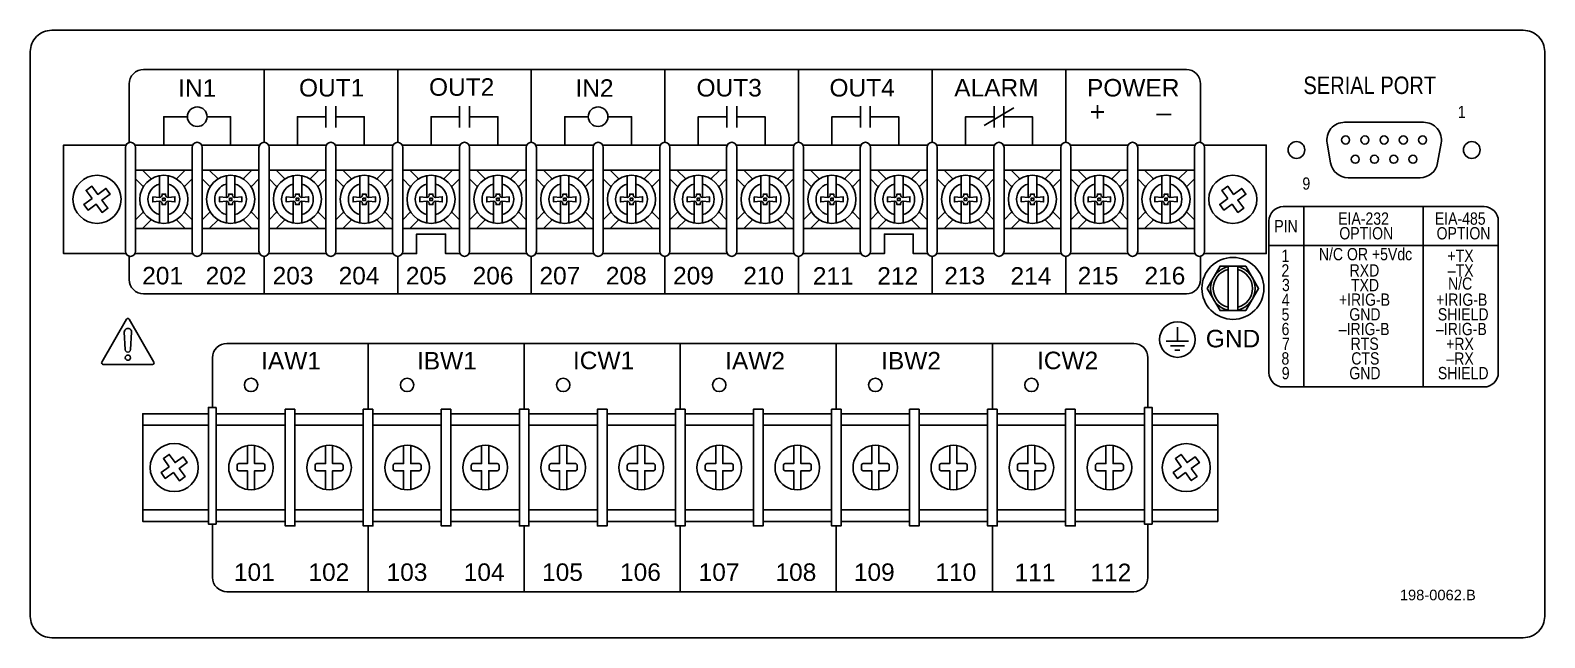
# Model space of a CAD drawing. Extents: x 1 to 47, y 1 to 35.
# Drawn here: x 35.12 to 43.62, y 11.29 to 14.71 of the extents above; entities that cross this region are included whole.
import ezdxf

# ---------------------------------------------------------------- set-up
doc = ezdxf.new("R2010")
doc.units = 0
doc.header["$MEASUREMENT"] = 0
doc.layers.add('2_0______DWG_', color=7, linetype='CONTINUOUS')
doc.styles.add('ARIAL', font='arial.ttf')
doc.styles.add('ARIAL_NARROW', font='ARIALN.TTF')

msp = doc.modelspace()

# ---------------------------------------------------------------- linework, layer by layer
at = {"layer": '2_0______DWG_'}
for points in [[(35.245, 14.705), (43.505, 14.705, -0.414214), (43.625, 14.585), (43.625, 11.415, -0.414214), (43.505, 11.295), (35.245, 11.295, -0.414214), (35.125, 11.415), (35.125, 14.585, -0.414214)], [(42.502, 14.1886), (42.502, 14.1886, 0.466307), (42.4035, 14.0712), (42.4231, 13.9602, 0.36397), (42.5216, 13.8776), (42.9254, 13.8776), (42.9254, 13.8776, 0.36397), (43.0239, 13.9602), (43.0435, 14.0712, 0.466307), (42.945, 14.1886)], [(35.7155, 14.0475), (35.7155, 13.4645, -1), (35.6585, 13.4645), (35.6585, 14.0475, -1)], [(36.0905, 14.0475), (36.0905, 13.4645, -1), (36.0335, 13.4645), (36.0335, 14.0475, -1)], [(36.4655, 14.0475), (36.4655, 13.4645, -1), (36.4085, 13.4645), (36.4085, 14.0475, -1)], [(36.8405, 14.0475), (36.8405, 13.4645, -1), (36.7835, 13.4645), (36.7835, 14.0475, -1)], [(37.2155, 14.0475), (37.2155, 13.4645, -1), (37.1585, 13.4645), (37.1585, 14.0475, -1)], [(37.5905, 14.0475), (37.5905, 13.4645, -1), (37.5335, 13.4645), (37.5335, 14.0475, -1)], [(37.9655, 14.0475), (37.9655, 13.4645, -1), (37.9085, 13.4645), (37.9085, 14.0475, -1)], [(38.3405, 14.0475), (38.3405, 13.4645, -1), (38.2835, 13.4645), (38.2835, 14.0475, -1)], [(38.7155, 14.0475), (38.7155, 13.4645, -1), (38.6585, 13.4645), (38.6585, 14.0475, -1)], [(39.0905, 14.0475), (39.0905, 13.4645, -1), (39.0335, 13.4645), (39.0335, 14.0475, -1)], [(39.4655, 14.0475), (39.4655, 13.4645, -1), (39.4085, 13.4645), (39.4085, 14.0475, -1)], [(39.8405, 14.0475), (39.8405, 13.4645, -1), (39.7835, 13.4645), (39.7835, 14.0475, -1)], [(40.2155, 14.0475), (40.2155, 13.4645, -1), (40.1585, 13.4645), (40.1585, 14.0475, -1)], [(40.5905, 14.0475), (40.5905, 13.4645, -1), (40.5335, 13.4645), (40.5335, 14.0475, -1)], [(40.9655, 14.0475), (40.9655, 13.4645, -1), (40.9085, 13.4645), (40.9085, 14.0475, -1)], [(41.3405, 14.0475), (41.3405, 13.4645, -1), (41.2835, 13.4645), (41.2835, 14.0475, -1)], [(41.7155, 14.0475), (41.7155, 13.4645, -1), (41.6585, 13.4645), (41.6585, 14.0475, -1)], [(35.812, 13.7705), (35.812, 13.7415), (35.8505, 13.7458, -0.454024), (35.8643, 13.7264), (35.8847, 13.7264, -0.443714), (35.8985, 13.7458), (35.937, 13.7415), (35.937, 13.7705), (35.8985, 13.7662, -0.454024), (35.8847, 13.7856), (35.8643, 13.7856, -0.452349), (35.8505, 13.7662)], [(36.187, 13.7705), (36.187, 13.7415), (36.2255, 13.7458, -0.454024), (36.2393, 13.7264), (36.2597, 13.7264, -0.443714), (36.2735, 13.7458), (36.312, 13.7415), (36.312, 13.7705), (36.2735, 13.7662, -0.454024), (36.2597, 13.7856), (36.2393, 13.7856, -0.452349), (36.2255, 13.7662)], [(36.562, 13.7705), (36.562, 13.7415), (36.6005, 13.7458, -0.454024), (36.6143, 13.7264), (36.6347, 13.7264, -0.443714), (36.6485, 13.7458), (36.687, 13.7415), (36.687, 13.7705), (36.6485, 13.7662, -0.454024), (36.6347, 13.7856), (36.6143, 13.7856, -0.452349), (36.6005, 13.7662)], [(36.937, 13.7705), (36.937, 13.7415), (36.9755, 13.7458, -0.454024), (36.9893, 13.7264), (37.0097, 13.7264, -0.443714), (37.0235, 13.7458), (37.062, 13.7415), (37.062, 13.7705), (37.0235, 13.7662, -0.454024), (37.0097, 13.7856), (36.9893, 13.7856, -0.452349), (36.9755, 13.7662)], [(37.312, 13.7705), (37.312, 13.7415), (37.3505, 13.7458, -0.454024), (37.3643, 13.7264), (37.3847, 13.7264, -0.443714), (37.3985, 13.7458), (37.437, 13.7415), (37.437, 13.7705), (37.3985, 13.7662, -0.454024), (37.3847, 13.7856), (37.3643, 13.7856, -0.452349), (37.3505, 13.7662)], [(37.687, 13.7705), (37.687, 13.7415), (37.7255, 13.7458, -0.454024), (37.7393, 13.7264), (37.7597, 13.7264, -0.443714), (37.7735, 13.7458), (37.812, 13.7415), (37.812, 13.7705), (37.7735, 13.7662, -0.454024), (37.7597, 13.7856), (37.7393, 13.7856, -0.452349), (37.7255, 13.7662)], [(38.062, 13.7705), (38.062, 13.7415), (38.1005, 13.7458, -0.454024), (38.1143, 13.7264), (38.1347, 13.7264, -0.443714), (38.1485, 13.7458), (38.187, 13.7415), (38.187, 13.7705), (38.1485, 13.7662, -0.454024), (38.1347, 13.7856), (38.1143, 13.7856, -0.452349), (38.1005, 13.7662)], [(38.437, 13.7705), (38.437, 13.7415), (38.4755, 13.7458, -0.454024), (38.4893, 13.7264), (38.5097, 13.7264, -0.443714), (38.5235, 13.7458), (38.562, 13.7415), (38.562, 13.7705), (38.5235, 13.7662, -0.454024), (38.5097, 13.7856), (38.4893, 13.7856, -0.452349), (38.4755, 13.7662)], [(38.812, 13.7705), (38.812, 13.7415), (38.8505, 13.7458, -0.454024), (38.8643, 13.7264), (38.8847, 13.7264, -0.443714), (38.8985, 13.7458), (38.937, 13.7415), (38.937, 13.7705), (38.8985, 13.7662, -0.454024), (38.8847, 13.7856), (38.8643, 13.7856, -0.452349), (38.8505, 13.7662)], [(39.187, 13.7705), (39.187, 13.7415), (39.2255, 13.7458, -0.454024), (39.2393, 13.7264), (39.2597, 13.7264, -0.443714), (39.2735, 13.7458), (39.312, 13.7415), (39.312, 13.7705), (39.2735, 13.7662, -0.454024), (39.2597, 13.7856), (39.2393, 13.7856, -0.452349), (39.2255, 13.7662)], [(39.562, 13.7705), (39.562, 13.7415), (39.6005, 13.7458, -0.454024), (39.6143, 13.7264), (39.6347, 13.7264, -0.443714), (39.6485, 13.7458), (39.687, 13.7415), (39.687, 13.7705), (39.6485, 13.7662, -0.454024), (39.6347, 13.7856), (39.6143, 13.7856, -0.452349), (39.6005, 13.7662)], [(39.937, 13.7705), (39.937, 13.7415), (39.9755, 13.7458, -0.454024), (39.9893, 13.7264), (40.0097, 13.7264, -0.443714), (40.0235, 13.7458), (40.062, 13.7415), (40.062, 13.7705), (40.0235, 13.7662, -0.454024), (40.0097, 13.7856), (39.9893, 13.7856, -0.452349), (39.9755, 13.7662)], [(40.312, 13.7705), (40.312, 13.7415), (40.3505, 13.7458, -0.454024), (40.3643, 13.7264), (40.3847, 13.7264, -0.443714), (40.3985, 13.7458), (40.437, 13.7415), (40.437, 13.7705), (40.3985, 13.7662, -0.454024), (40.3847, 13.7856), (40.3643, 13.7856, -0.452349), (40.3505, 13.7662)], [(40.687, 13.7705), (40.687, 13.7415), (40.7255, 13.7458, -0.454024), (40.7393, 13.7264), (40.7597, 13.7264, -0.443714), (40.7735, 13.7458), (40.812, 13.7415), (40.812, 13.7705), (40.7735, 13.7662, -0.454024), (40.7597, 13.7856), (40.7393, 13.7856, -0.452349), (40.7255, 13.7662)], [(41.062, 13.7705), (41.062, 13.7415), (41.1005, 13.7458, -0.454024), (41.1143, 13.7264), (41.1347, 13.7264, -0.443714), (41.1485, 13.7458), (41.187, 13.7415), (41.187, 13.7705), (41.1485, 13.7662, -0.454024), (41.1347, 13.7856), (41.1143, 13.7856, -0.452349), (41.1005, 13.7662)], [(41.437, 13.7705), (41.437, 13.7415), (41.4755, 13.7458, -0.454024), (41.4893, 13.7264), (41.5097, 13.7264, -0.443714), (41.5235, 13.7458), (41.562, 13.7415), (41.562, 13.7705), (41.5235, 13.7662, -0.454024), (41.5097, 13.7856), (41.4893, 13.7856, -0.452349), (41.4755, 13.7662)], [(42.1573, 13.715), (43.2845, 13.715, -0.414214), (43.3645, 13.635), (43.3645, 12.7825, -0.414214), (43.2845, 12.7025), (42.1573, 12.7025, -0.414214), (42.0773, 12.7825), (42.0773, 13.635, -0.414214)], [(35.5266, 12.8428), (35.6656, 13.0834, -0.552985), (35.68, 13.0833), (35.8189, 12.8428, -0.563982), (35.8117, 12.8297), (35.5339, 12.8297, -0.589238)], [(35.6528, 13.0112, -1.008297), (35.6928, 13.0108), (35.6875, 12.9125, -1.009953), (35.658, 12.9129)], [(36.384, 12.3736, 1.175139), (36.384, 12.1268, 0.850963)], [(36.822, 12.3736, 1.175139), (36.822, 12.1268, 0.850963)], [(37.26, 12.3736, 1.175139), (37.26, 12.1268, 0.850963)], [(37.698, 12.3736, 1.175139), (37.698, 12.1268, 0.850963)], [(38.136, 12.3736, 1.175139), (38.136, 12.1268, 0.850963)], [(38.574, 12.3736, 1.175139), (38.574, 12.1268, 0.850963)], [(39.012, 12.3736, 1.175139), (39.012, 12.1268, 0.850963)], [(39.45, 12.3736, 1.175139), (39.45, 12.1268, 0.850963)], [(39.888, 12.3736, 1.175139), (39.888, 12.1268, 0.850963)], [(40.326, 12.3736, 1.175139), (40.326, 12.1268, 0.850963)], [(40.764, 12.3736, 1.175139), (40.764, 12.1268, 0.850963)], [(41.202, 12.3736, 1.175139), (41.202, 12.1268, 0.850963)]]:
    msp.add_lwpolyline(points, format="xyb", close=True, dxfattribs=at)
for points in [[(35.6804, 14.0752), (35.6804, 14.4045, -0.414214), (35.7604, 14.4845), (41.6136, 14.4845, -0.414214), (41.6936, 14.4045), (41.6936, 14.0752)], [(41.6936, 13.4368), (41.6936, 13.3057, -0.414214), (41.6136, 13.2257), (35.7604, 13.2257, -0.414214), (35.6804, 13.3057), (35.6804, 13.4368)], [(41.848, 13.378, 0.802175), (41.848, 13.1334, 0.802175)], [(41.902, 13.134, 0.802179), (41.902, 13.3786)], [(36.148, 12.5882), (36.148, 12.867, -0.414214), (36.228, 12.947), (41.318, 12.947, -0.414214), (41.398, 12.867), (41.398, 12.5882)], [(36.344, 12.3736), (36.344, 12.2722), (36.2957, 12.2722, 0.414214), (36.2857, 12.2622), (36.2857, 12.2422, 0.414214), (36.2957, 12.2322), (36.344, 12.2322), (36.344, 12.1268)], [(36.384, 12.3736), (36.384, 12.2722), (36.4323, 12.2722, -0.414214), (36.4423, 12.2622), (36.4423, 12.2422, -0.414214), (36.4323, 12.2322), (36.384, 12.2322), (36.384, 12.1268)], [(36.782, 12.3736), (36.782, 12.2722), (36.7337, 12.2722, 0.414214), (36.7237, 12.2622), (36.7237, 12.2422, 0.414214), (36.7337, 12.2322), (36.782, 12.2322), (36.782, 12.1268)], [(36.822, 12.3736), (36.822, 12.2722), (36.8703, 12.2722, -0.414214), (36.8803, 12.2622), (36.8803, 12.2422, -0.414214), (36.8703, 12.2322), (36.822, 12.2322), (36.822, 12.1268)], [(37.22, 12.3736), (37.22, 12.2722), (37.1717, 12.2722, 0.414214), (37.1617, 12.2622), (37.1617, 12.2422, 0.414214), (37.1717, 12.2322), (37.22, 12.2322), (37.22, 12.1268)], [(37.26, 12.3736), (37.26, 12.2722), (37.3083, 12.2722, -0.414214), (37.3183, 12.2622), (37.3183, 12.2422, -0.414214), (37.3083, 12.2322), (37.26, 12.2322), (37.26, 12.1268)], [(37.658, 12.3736), (37.658, 12.2722), (37.6097, 12.2722, 0.414214), (37.5997, 12.2622), (37.5997, 12.2422, 0.414214), (37.6097, 12.2322), (37.658, 12.2322), (37.658, 12.1268)], [(37.698, 12.3736), (37.698, 12.2722), (37.7463, 12.2722, -0.414214), (37.7563, 12.2622), (37.7563, 12.2422, -0.414214), (37.7463, 12.2322), (37.698, 12.2322), (37.698, 12.1268)], [(38.096, 12.3736), (38.096, 12.2722), (38.0477, 12.2722, 0.414214), (38.0377, 12.2622), (38.0377, 12.2422, 0.414214), (38.0477, 12.2322), (38.096, 12.2322), (38.096, 12.1268)], [(38.136, 12.3736), (38.136, 12.2722), (38.1843, 12.2722, -0.414214), (38.1943, 12.2622), (38.1943, 12.2422, -0.414214), (38.1843, 12.2322), (38.136, 12.2322), (38.136, 12.1268)], [(38.534, 12.3736), (38.534, 12.2722), (38.4857, 12.2722, 0.414214), (38.4757, 12.2622), (38.4757, 12.2422, 0.414214), (38.4857, 12.2322), (38.534, 12.2322), (38.534, 12.1268)], [(38.574, 12.3736), (38.574, 12.2722), (38.6223, 12.2722, -0.414214), (38.6323, 12.2622), (38.6323, 12.2422, -0.414214), (38.6223, 12.2322), (38.574, 12.2322), (38.574, 12.1268)], [(38.972, 12.3736), (38.972, 12.2722), (38.9237, 12.2722, 0.414214), (38.9137, 12.2622), (38.9137, 12.2422, 0.414214), (38.9237, 12.2322), (38.972, 12.2322), (38.972, 12.1268)], [(39.012, 12.3736), (39.012, 12.2722), (39.0603, 12.2722, -0.414214), (39.0703, 12.2622), (39.0703, 12.2422, -0.414214), (39.0603, 12.2322), (39.012, 12.2322), (39.012, 12.1268)], [(39.41, 12.3736), (39.41, 12.2722), (39.3617, 12.2722, 0.414214), (39.3517, 12.2622), (39.3517, 12.2422, 0.414214), (39.3617, 12.2322), (39.41, 12.2322), (39.41, 12.1268)], [(39.45, 12.3736), (39.45, 12.2722), (39.4983, 12.2722, -0.414214), (39.5083, 12.2622), (39.5083, 12.2422, -0.414214), (39.4983, 12.2322), (39.45, 12.2322), (39.45, 12.1268)], [(39.848, 12.3736), (39.848, 12.2722), (39.7997, 12.2722, 0.414214), (39.7897, 12.2622), (39.7897, 12.2422, 0.414214), (39.7997, 12.2322), (39.848, 12.2322), (39.848, 12.1268)], [(39.888, 12.3736), (39.888, 12.2722), (39.9363, 12.2722, -0.414214), (39.9463, 12.2622), (39.9463, 12.2422, -0.414214), (39.9363, 12.2322), (39.888, 12.2322), (39.888, 12.1268)], [(40.286, 12.3736), (40.286, 12.2722), (40.2377, 12.2722, 0.414214), (40.2277, 12.2622), (40.2277, 12.2422, 0.414214), (40.2377, 12.2322), (40.286, 12.2322), (40.286, 12.1268)], [(40.326, 12.3736), (40.326, 12.2722), (40.3743, 12.2722, -0.414214), (40.3843, 12.2622), (40.3843, 12.2422, -0.414214), (40.3743, 12.2322), (40.326, 12.2322), (40.326, 12.1268)], [(40.724, 12.3736), (40.724, 12.2722), (40.6757, 12.2722, 0.414214), (40.6657, 12.2622), (40.6657, 12.2422, 0.414214), (40.6757, 12.2322), (40.724, 12.2322), (40.724, 12.1268)], [(40.764, 12.3736), (40.764, 12.2722), (40.8123, 12.2722, -0.414214), (40.8223, 12.2622), (40.8223, 12.2422, -0.414214), (40.8123, 12.2322), (40.764, 12.2322), (40.764, 12.1268)], [(41.162, 12.3736), (41.162, 12.2722), (41.1137, 12.2722, 0.414214), (41.1037, 12.2622), (41.1037, 12.2422, 0.414214), (41.1137, 12.2322), (41.162, 12.2322), (41.162, 12.1268)], [(41.202, 12.3736), (41.202, 12.2722), (41.2503, 12.2722, -0.414214), (41.2603, 12.2622), (41.2603, 12.2422, -0.414214), (41.2503, 12.2322), (41.202, 12.2322), (41.202, 12.1268)], [(41.398, 11.9332), (41.398, 11.6334, -0.414214), (41.318, 11.5534), (36.228, 11.5534, -0.414214), (36.148, 11.6334), (36.148, 11.9332)]]:
    msp.add_lwpolyline(points, format="xyb", dxfattribs=at)
for points in [[(36.437, 14.076), (36.437, 14.4845)], [(37.187, 14.076), (37.187, 14.4845)], [(37.937, 14.076), (37.937, 14.4845)], [(38.687, 14.076), (38.687, 14.4832)], [(39.437, 14.076), (39.437, 14.4845)], [(40.187, 14.076), (40.187, 14.4845)], [(40.937, 14.076), (40.937, 14.4845)], [(36.007, 14.2199), (35.8745, 14.2199), (35.8745, 14.061)], [(36.117, 14.2199), (36.2495, 14.2199), (36.2495, 14.061)], [(36.7842, 14.2199), (36.6245, 14.2199), (36.6245, 14.061)], [(36.7842, 14.2799), (36.7842, 14.1599)], [(36.8398, 14.2799), (36.8398, 14.1599)], [(36.8398, 14.2199), (36.9995, 14.2199), (36.9995, 14.061)], [(37.5342, 14.2199), (37.3745, 14.2199), (37.3745, 14.061)], [(37.5342, 14.2799), (37.5342, 14.1599)], [(37.5898, 14.2799), (37.5898, 14.1599)], [(37.5898, 14.2199), (37.7495, 14.2199), (37.7495, 14.061)], [(38.2569, 14.2199), (38.1244, 14.2199), (38.1244, 14.061)], [(38.367, 14.2199), (38.4995, 14.2199), (38.4995, 14.061)], [(39.0342, 14.2199), (38.8745, 14.2199), (38.8745, 14.061)], [(39.0342, 14.2799), (39.0342, 14.1599)], [(39.0898, 14.2799), (39.0898, 14.1599)], [(39.0898, 14.2199), (39.2495, 14.2199), (39.2495, 14.061)], [(39.7842, 14.2199), (39.6245, 14.2199), (39.6245, 14.061)], [(39.7842, 14.2799), (39.7842, 14.1599)], [(39.8398, 14.2799), (39.8398, 14.1599)], [(39.8398, 14.2199), (39.9995, 14.2199), (39.9995, 14.061)], [(40.5342, 14.2199), (40.3745, 14.2199), (40.3745, 14.061)], [(40.6445, 14.2699), (40.4795, 14.1699)], [(40.5342, 14.2799), (40.5342, 14.1599)], [(40.5898, 14.2799), (40.5898, 14.1599)], [(40.5898, 14.2199), (40.7495, 14.2199), (40.7495, 14.061)], [(35.6619, 13.451), (35.312, 13.451), (35.312, 14.061), (35.6619, 14.061)], [(35.7121, 14.061), (36.0369, 14.061)], [(36.0871, 14.061), (36.4119, 14.061)], [(36.4621, 14.061), (36.7869, 14.061)], [(36.8371, 14.061), (37.1619, 14.061)], [(37.2121, 14.061), (37.5369, 14.061)], [(37.5871, 14.061), (37.9119, 14.061)], [(37.9621, 14.061), (38.2869, 14.061)], [(38.3371, 14.061), (38.6619, 14.061)], [(38.7121, 14.061), (39.0369, 14.061)], [(39.0871, 14.061), (39.4119, 14.061)], [(39.4621, 14.061), (39.7869, 14.061)], [(39.8371, 14.061), (40.1619, 14.061)], [(40.2121, 14.061), (40.5369, 14.061)], [(40.5871, 14.061), (40.9119, 14.061)], [(40.9621, 14.061), (41.2869, 14.061)], [(41.3371, 14.061), (41.6619, 14.061)], [(41.7121, 14.061), (42.062, 14.061), (42.062, 13.451), (41.7121, 13.451)], [(35.7596, 13.8269), (35.7155, 13.871)], [(35.8036, 13.8709), (35.7546, 13.9199)], [(35.8505, 13.8888), (35.8505, 13.7662)], [(35.8985, 13.8888), (35.8985, 13.7662)], [(35.9454, 13.8709), (35.9944, 13.9199)], [(35.9894, 13.8269), (36.0335, 13.871)], [(36.1346, 13.8269), (36.0905, 13.871)], [(36.1786, 13.8709), (36.1296, 13.9199)], [(36.2255, 13.8888), (36.2255, 13.7662)], [(36.2735, 13.8888), (36.2735, 13.7662)], [(36.3204, 13.8709), (36.3694, 13.9199)], [(36.3644, 13.8269), (36.4085, 13.871)], [(36.5096, 13.8269), (36.4655, 13.871)], [(36.5536, 13.8709), (36.5046, 13.9199)], [(36.6005, 13.8888), (36.6005, 13.7662)], [(36.6485, 13.8888), (36.6485, 13.7662)], [(36.6954, 13.8709), (36.7444, 13.9199)], [(36.7394, 13.8269), (36.7835, 13.871)], [(36.8846, 13.8269), (36.8405, 13.871)], [(36.9286, 13.8709), (36.8796, 13.9199)], [(36.9755, 13.8888), (36.9755, 13.7662)], [(37.0235, 13.8888), (37.0235, 13.7662)], [(37.0704, 13.8709), (37.1194, 13.9199)], [(37.1144, 13.8269), (37.1585, 13.871)], [(37.2596, 13.8269), (37.2155, 13.871)], [(37.3036, 13.8709), (37.2546, 13.9199)], [(37.3505, 13.8888), (37.3505, 13.7662)], [(37.3985, 13.8888), (37.3985, 13.7662)], [(37.4454, 13.8709), (37.4944, 13.9199)], [(37.4894, 13.8269), (37.5335, 13.871)], [(37.6346, 13.8269), (37.5905, 13.871)], [(37.6786, 13.8709), (37.6296, 13.9199)], [(37.7255, 13.8888), (37.7255, 13.7662)], [(37.7735, 13.8888), (37.7735, 13.7662)], [(37.8204, 13.8709), (37.8694, 13.9199)], [(37.8644, 13.8269), (37.9085, 13.871)], [(38.0096, 13.8269), (37.9655, 13.871)], [(38.0536, 13.8709), (38.0046, 13.9199)], [(38.1005, 13.8888), (38.1005, 13.7662)], [(38.1485, 13.8888), (38.1485, 13.7662)], [(38.1954, 13.8709), (38.2444, 13.9199)], [(38.2394, 13.8269), (38.2835, 13.871)], [(38.3846, 13.8269), (38.3405, 13.871)], [(38.4286, 13.8709), (38.3796, 13.9199)], [(38.4755, 13.8888), (38.4755, 13.7662)], [(38.5235, 13.8888), (38.5235, 13.7662)], [(38.5704, 13.8709), (38.6194, 13.9199)], [(38.6144, 13.8269), (38.6585, 13.871)], [(38.7596, 13.8269), (38.7155, 13.871)], [(38.8036, 13.8709), (38.7546, 13.9199)], [(38.8505, 13.8888), (38.8505, 13.7662)], [(38.8985, 13.8888), (38.8985, 13.7662)], [(38.9454, 13.8709), (38.9944, 13.9199)], [(38.9894, 13.8269), (39.0335, 13.871)], [(39.1346, 13.8269), (39.0905, 13.871)], [(39.1786, 13.8709), (39.1296, 13.9199)], [(39.2255, 13.8888), (39.2255, 13.7662)], [(39.2735, 13.8888), (39.2735, 13.7662)], [(39.3204, 13.8709), (39.3694, 13.9199)], [(39.3644, 13.8269), (39.4085, 13.871)], [(39.5096, 13.8269), (39.4655, 13.871)], [(39.5536, 13.8709), (39.5046, 13.9199)], [(39.6005, 13.8888), (39.6005, 13.7662)], [(39.6485, 13.8888), (39.6485, 13.7662)], [(39.6954, 13.8709), (39.7444, 13.9199)], [(39.7394, 13.8269), (39.7835, 13.871)], [(39.8846, 13.8269), (39.8405, 13.871)], [(39.9286, 13.8709), (39.8796, 13.9199)], [(39.9755, 13.8888), (39.9755, 13.7662)], [(40.0235, 13.8888), (40.0235, 13.7662)], [(40.0704, 13.8709), (40.1194, 13.9199)], [(40.1144, 13.8269), (40.1585, 13.871)], [(40.2596, 13.8269), (40.2155, 13.871)], [(40.3036, 13.8709), (40.2546, 13.9199)], [(40.3505, 13.8888), (40.3505, 13.7662)], [(40.3985, 13.8888), (40.3985, 13.7662)], [(40.4454, 13.8709), (40.4944, 13.9199)], [(40.4894, 13.8269), (40.5335, 13.871)], [(40.6346, 13.8269), (40.5905, 13.871)], [(40.6786, 13.8709), (40.6296, 13.9199)], [(40.7255, 13.8888), (40.7255, 13.7662)], [(40.7735, 13.8888), (40.7735, 13.7662)], [(40.8204, 13.8709), (40.8694, 13.9199)], [(40.8644, 13.8269), (40.9085, 13.871)], [(41.0096, 13.8269), (40.9655, 13.871)], [(41.0536, 13.8709), (41.0046, 13.9199)], [(41.1005, 13.8888), (41.1005, 13.7662)], [(41.1485, 13.8888), (41.1485, 13.7662)], [(41.1954, 13.8709), (41.2444, 13.9199)], [(41.2394, 13.8269), (41.2835, 13.871)], [(41.3846, 13.8269), (41.3405, 13.871)], [(41.4286, 13.8709), (41.3796, 13.9199)], [(41.4755, 13.8888), (41.4755, 13.7662)], [(41.5235, 13.8888), (41.5235, 13.7662)], [(41.5704, 13.8709), (41.6194, 13.9199)], [(41.6144, 13.8269), (41.6585, 13.871)], [(35.7596, 13.6851), (35.7155, 13.641)], [(35.8505, 13.7458), (35.8505, 13.6232)], [(35.8985, 13.7458), (35.8985, 13.6232)], [(35.9894, 13.6851), (36.0335, 13.641)], [(36.1346, 13.6851), (36.0905, 13.641)], [(36.2255, 13.7458), (36.2255, 13.6232)], [(36.2735, 13.7458), (36.2735, 13.6232)], [(36.3644, 13.6851), (36.4085, 13.641)], [(36.5096, 13.6851), (36.4655, 13.641)], [(36.6005, 13.7458), (36.6005, 13.6232)], [(36.6485, 13.7458), (36.6485, 13.6232)], [(36.7394, 13.6851), (36.7835, 13.641)], [(36.8846, 13.6851), (36.8405, 13.641)], [(36.9755, 13.7458), (36.9755, 13.6232)], [(37.0235, 13.7458), (37.0235, 13.6232)], [(37.1144, 13.6851), (37.1585, 13.641)], [(37.2596, 13.6851), (37.2155, 13.641)], [(37.3505, 13.7458), (37.3505, 13.6232)], [(37.3985, 13.7458), (37.3985, 13.6232)], [(37.4894, 13.6851), (37.5335, 13.641)], [(37.6346, 13.6851), (37.5905, 13.641)], [(37.7255, 13.7458), (37.7255, 13.6232)], [(37.7735, 13.7458), (37.7735, 13.6232)], [(37.8644, 13.6851), (37.9085, 13.641)], [(38.0096, 13.6851), (37.9655, 13.641)], [(38.1005, 13.7458), (38.1005, 13.6232)], [(38.1485, 13.7458), (38.1485, 13.6232)], [(38.2394, 13.6851), (38.2835, 13.641)], [(38.3846, 13.6851), (38.3405, 13.641)], [(38.4755, 13.7458), (38.4755, 13.6232)], [(38.5235, 13.7458), (38.5235, 13.6232)], [(38.6144, 13.6851), (38.6585, 13.641)], [(38.7596, 13.6851), (38.7155, 13.641)], [(38.8505, 13.7458), (38.8505, 13.6232)], [(38.8985, 13.7458), (38.8985, 13.6232)], [(38.9894, 13.6851), (39.0335, 13.641)], [(39.1346, 13.6851), (39.0905, 13.641)], [(39.2255, 13.7458), (39.2255, 13.6232)], [(39.2735, 13.7458), (39.2735, 13.6232)], [(39.3644, 13.6851), (39.4085, 13.641)], [(39.5096, 13.6851), (39.4655, 13.641)], [(39.6005, 13.7458), (39.6005, 13.6232)], [(39.6485, 13.7458), (39.6485, 13.6232)], [(39.7394, 13.6851), (39.7835, 13.641)], [(39.8846, 13.6851), (39.8405, 13.641)], [(39.9755, 13.7458), (39.9755, 13.6232)], [(40.0235, 13.7458), (40.0235, 13.6232)], [(40.1144, 13.6851), (40.1585, 13.641)], [(40.2596, 13.6851), (40.2155, 13.641)], [(40.3505, 13.7458), (40.3505, 13.6232)], [(40.3985, 13.7458), (40.3985, 13.6232)], [(40.4894, 13.6851), (40.5335, 13.641)], [(40.6346, 13.6851), (40.5905, 13.641)], [(40.7255, 13.7458), (40.7255, 13.6232)], [(40.7735, 13.7458), (40.7735, 13.6232)], [(40.8644, 13.6851), (40.9085, 13.641)], [(41.0096, 13.6851), (40.9655, 13.641)], [(41.1005, 13.7458), (41.1005, 13.6232)], [(41.1485, 13.7458), (41.1485, 13.6232)], [(41.2394, 13.6851), (41.2835, 13.641)], [(41.3846, 13.6851), (41.3405, 13.641)], [(41.4755, 13.7458), (41.4755, 13.6232)], [(41.5235, 13.7458), (41.5235, 13.6232)], [(41.6144, 13.6851), (41.6585, 13.641)], [(42.2728, 12.7025), (42.2728, 13.715)], [(42.9428, 12.7025), (42.9428, 13.715)], [(35.8036, 13.6411), (35.7546, 13.5921)], [(35.9454, 13.6411), (35.9944, 13.5921)], [(36.1786, 13.6411), (36.1296, 13.5921)], [(36.3204, 13.6411), (36.3694, 13.5921)], [(36.5536, 13.6411), (36.5046, 13.5921)], [(36.6954, 13.6411), (36.7444, 13.5921)], [(36.9286, 13.6411), (36.8796, 13.5921)], [(37.0704, 13.6411), (37.1194, 13.5921)], [(37.3036, 13.6411), (37.2546, 13.5921)], [(37.4454, 13.6411), (37.4944, 13.5921)], [(37.6786, 13.6411), (37.6296, 13.5921)], [(37.8204, 13.6411), (37.8694, 13.5921)], [(38.0536, 13.6411), (38.0046, 13.5921)], [(38.1954, 13.6411), (38.2444, 13.5921)], [(38.4286, 13.6411), (38.3796, 13.5921)], [(38.5704, 13.6411), (38.6194, 13.5921)], [(38.8036, 13.6411), (38.7546, 13.5921)], [(38.9454, 13.6411), (38.9944, 13.5921)], [(39.1786, 13.6411), (39.1296, 13.5921)], [(39.3204, 13.6411), (39.3694, 13.5921)], [(39.5536, 13.6411), (39.5046, 13.5921)], [(39.6954, 13.6411), (39.7444, 13.5921)], [(39.9286, 13.6411), (39.8796, 13.5921)], [(40.0704, 13.6411), (40.1194, 13.5921)], [(40.3036, 13.6411), (40.2546, 13.5921)], [(40.4454, 13.6411), (40.4944, 13.5921)], [(40.6786, 13.6411), (40.6296, 13.5921)], [(40.8204, 13.6411), (40.8694, 13.5921)], [(41.0536, 13.6411), (41.0046, 13.5921)], [(41.1954, 13.6411), (41.2444, 13.5921)], [(41.4286, 13.6411), (41.3796, 13.5921)], [(41.5704, 13.6411), (41.6194, 13.5921)], [(37.5369, 13.451), (37.4555, 13.451), (37.4555, 13.561), (37.2935, 13.561), (37.2935, 13.451), (37.2121, 13.451)], [(40.1619, 13.451), (40.0805, 13.451), (40.0805, 13.561), (39.9185, 13.561), (39.9185, 13.451), (39.8371, 13.451)], [(36.0369, 13.451), (35.7121, 13.451)], [(36.4119, 13.451), (36.0871, 13.451)], [(36.437, 13.2292), (36.437, 13.436)], [(36.7869, 13.451), (36.4621, 13.451)], [(37.1619, 13.451), (36.8371, 13.451)], [(37.187, 13.2292), (37.187, 13.436)], [(37.9119, 13.451), (37.5871, 13.451)], [(37.937, 13.2292), (37.937, 13.436)], [(38.2869, 13.451), (37.9621, 13.451)], [(38.6619, 13.451), (38.3371, 13.451)], [(38.687, 13.2279), (38.687, 13.436)], [(39.0369, 13.451), (38.7121, 13.451)], [(39.4119, 13.451), (39.0871, 13.451)], [(39.437, 13.2292), (39.437, 13.436)], [(39.7869, 13.451), (39.4621, 13.451)], [(40.187, 13.2292), (40.187, 13.436)], [(40.5369, 13.451), (40.2121, 13.451)], [(40.9119, 13.451), (40.5871, 13.451)], [(40.937, 13.2257), (40.937, 13.436)], [(41.2869, 13.451), (40.9621, 13.451)], [(41.6619, 13.451), (41.3371, 13.451)], [(42.0773, 13.4975), (43.3645, 13.4975)], [(41.848, 13.381), (41.848, 13.131)], [(41.902, 13.131), (41.902, 13.381)], [(41.5635, 12.9589), (41.5635, 13.0389)], [(37.021, 12.947), (37.021, 12.5777)], [(37.8965, 12.947), (37.8965, 12.5777)], [(38.773, 12.947), (38.773, 12.5777)], [(39.649, 12.947), (39.649, 12.5777)], [(40.525, 12.947), (40.525, 12.5777)], [(41.5012, 12.9589), (41.6258, 12.9589)], [(41.5246, 12.9339), (41.6034, 12.9339)], [(41.5491, 12.9089), (41.5779, 12.9089)], [(36.1247, 12.5527), (35.756, 12.5527), (35.756, 11.9477), (36.1247, 11.9477)], [(36.1677, 12.5527), (36.556, 12.5527)], [(36.61, 12.5527), (36.994, 12.5527)], [(37.048, 12.5527), (37.432, 12.5527)], [(37.486, 12.5527), (37.87, 12.5527)], [(37.924, 12.5527), (38.308, 12.5527)], [(38.362, 12.5527), (38.746, 12.5527)], [(38.8, 12.5527), (39.184, 12.5527)], [(39.238, 12.5527), (39.622, 12.5527)], [(39.676, 12.5527), (40.06, 12.5527)], [(40.114, 12.5527), (40.498, 12.5527)], [(40.552, 12.5527), (40.936, 12.5527)], [(40.99, 12.5527), (41.3783, 12.5527)], [(41.4213, 11.9477), (41.79, 11.9477), (41.79, 12.5527), (41.4213, 12.5527)], [(35.756, 12.4877), (36.1247, 12.4877)], [(36.1677, 12.4877), (36.556, 12.4877)], [(36.61, 12.4877), (36.994, 12.4877)], [(37.048, 12.4877), (37.432, 12.4877)], [(37.486, 12.4877), (37.87, 12.4877)], [(37.924, 12.4877), (38.308, 12.4877)], [(38.362, 12.4877), (38.746, 12.4877)], [(38.8, 12.4877), (39.184, 12.4877)], [(39.238, 12.4877), (39.622, 12.4877)], [(39.676, 12.4877), (40.06, 12.4877)], [(40.114, 12.4877), (40.498, 12.4877)], [(40.552, 12.4877), (40.936, 12.4877)], [(40.99, 12.4877), (41.3783, 12.4877)], [(41.79, 12.4877), (41.4213, 12.4877)], [(35.756, 12.0127), (36.1247, 12.0127)], [(36.1677, 12.0127), (36.556, 12.0127)], [(36.61, 12.0127), (36.994, 12.0127)], [(37.048, 12.0127), (37.432, 12.0127)], [(37.486, 12.0127), (37.87, 12.0127)], [(37.924, 12.0127), (38.308, 12.0127)], [(38.362, 12.0127), (38.746, 12.0127)], [(38.8, 12.0127), (39.184, 12.0127)], [(39.238, 12.0127), (39.622, 12.0127)], [(39.676, 12.0127), (40.06, 12.0127)], [(40.114, 12.0127), (40.498, 12.0127)], [(40.552, 12.0127), (40.936, 12.0127)], [(40.99, 12.0127), (41.3783, 12.0127)], [(41.79, 12.0127), (41.4213, 12.0127)], [(36.556, 11.9477), (36.1677, 11.9477)], [(36.994, 11.9477), (36.61, 11.9477)], [(37.021, 11.9227), (37.021, 11.5534)], [(37.432, 11.9477), (37.048, 11.9477)], [(37.87, 11.9477), (37.486, 11.9477)], [(37.8965, 11.9227), (37.8965, 11.5534)], [(38.308, 11.9477), (37.924, 11.9477)], [(38.746, 11.9477), (38.362, 11.9477)], [(38.773, 11.9227), (38.773, 11.5534)], [(39.184, 11.9477), (38.8, 11.9477)], [(39.622, 11.9477), (39.238, 11.9477)], [(39.649, 11.9227), (39.649, 11.5534)], [(40.06, 11.9477), (39.676, 11.9477)], [(40.498, 11.9477), (40.114, 11.9477)], [(40.525, 11.9227), (40.525, 11.5534)], [(40.936, 11.9477), (40.552, 11.9477)], [(41.3783, 11.9477), (40.99, 11.9477)]]:
    msp.add_lwpolyline(points, dxfattribs=at)
for points in [[(35.7155, 13.5921), (36.0335, 13.5921), (36.0335, 13.9199), (35.7155, 13.9199)], [(36.0905, 13.5921), (36.4085, 13.5921), (36.4085, 13.9199), (36.0905, 13.9199)], [(36.4655, 13.5921), (36.7835, 13.5921), (36.7835, 13.9199), (36.4655, 13.9199)], [(36.8405, 13.5921), (37.1585, 13.5921), (37.1585, 13.9199), (36.8405, 13.9199)], [(37.2155, 13.5921), (37.5335, 13.5921), (37.5335, 13.9199), (37.2155, 13.9199)], [(37.5905, 13.5921), (37.9085, 13.5921), (37.9085, 13.9199), (37.5905, 13.9199)], [(37.9655, 13.5921), (38.2835, 13.5921), (38.2835, 13.9199), (37.9655, 13.9199)], [(38.3405, 13.5921), (38.6585, 13.5921), (38.6585, 13.9199), (38.3405, 13.9199)], [(38.7155, 13.5921), (39.0335, 13.5921), (39.0335, 13.9199), (38.7155, 13.9199)], [(39.0905, 13.5921), (39.4085, 13.5921), (39.4085, 13.9199), (39.0905, 13.9199)], [(39.4655, 13.5921), (39.7835, 13.5921), (39.7835, 13.9199), (39.4655, 13.9199)], [(39.8405, 13.5921), (40.1585, 13.5921), (40.1585, 13.9199), (39.8405, 13.9199)], [(40.2155, 13.5921), (40.5335, 13.5921), (40.5335, 13.9199), (40.2155, 13.9199)], [(40.5905, 13.5921), (40.9085, 13.5921), (40.9085, 13.9199), (40.5905, 13.9199)], [(40.9655, 13.5921), (41.2835, 13.5921), (41.2835, 13.9199), (40.9655, 13.9199)], [(41.3405, 13.5921), (41.6585, 13.5921), (41.6585, 13.9199), (41.3405, 13.9199)], [(35.4715, 13.7606), (35.4386, 13.8061), (35.471, 13.8295), (35.5039, 13.784), (35.5494, 13.8169), (35.5728, 13.7845), (35.5273, 13.7516), (35.5605, 13.7058), (35.5281, 13.6824), (35.4949, 13.7282), (35.4494, 13.6953), (35.426, 13.7277)], [(41.8465, 13.7606), (41.8136, 13.8061), (41.846, 13.8295), (41.8789, 13.784), (41.9244, 13.8169), (41.9478, 13.7845), (41.9023, 13.7516), (41.9355, 13.7058), (41.9031, 13.6824), (41.8699, 13.7282), (41.8244, 13.6953), (41.801, 13.7277)], [(35.8672, 13.7633), (35.8817, 13.7633), (35.8817, 13.7488), (35.8672, 13.7488)], [(36.2422, 13.7633), (36.2567, 13.7633), (36.2567, 13.7488), (36.2422, 13.7488)], [(36.6172, 13.7633), (36.6317, 13.7633), (36.6317, 13.7488), (36.6172, 13.7488)], [(36.9923, 13.7633), (37.0068, 13.7633), (37.0068, 13.7488), (36.9923, 13.7488)], [(37.3673, 13.7633), (37.3818, 13.7633), (37.3818, 13.7488), (37.3673, 13.7488)], [(37.7423, 13.7633), (37.7568, 13.7633), (37.7568, 13.7488), (37.7423, 13.7488)], [(38.1173, 13.7633), (38.1318, 13.7633), (38.1318, 13.7488), (38.1173, 13.7488)], [(38.4923, 13.7633), (38.5068, 13.7633), (38.5068, 13.7488), (38.4923, 13.7488)], [(38.8673, 13.7633), (38.8818, 13.7633), (38.8818, 13.7488), (38.8673, 13.7488)], [(39.2423, 13.7633), (39.2568, 13.7633), (39.2568, 13.7488), (39.2423, 13.7488)], [(39.6173, 13.7633), (39.6318, 13.7633), (39.6318, 13.7488), (39.6173, 13.7488)], [(39.9923, 13.7633), (40.0068, 13.7633), (40.0068, 13.7488), (39.9923, 13.7488)], [(40.3673, 13.7633), (40.3818, 13.7633), (40.3818, 13.7488), (40.3673, 13.7488)], [(40.7423, 13.7633), (40.7568, 13.7633), (40.7568, 13.7488), (40.7423, 13.7488)], [(41.1173, 13.7633), (41.1318, 13.7633), (41.1318, 13.7488), (41.1173, 13.7488)], [(41.4923, 13.7633), (41.5068, 13.7633), (41.5068, 13.7488), (41.4923, 13.7488)], [(41.7307, 13.256), (41.8028, 13.381), (41.9472, 13.381), (42.0193, 13.256), (41.9472, 13.131), (41.8028, 13.131)], [(36.1677, 12.5882), (36.1247, 12.5882), (36.1247, 11.9332), (36.1677, 11.9332)], [(41.3783, 12.5882), (41.4213, 12.5882), (41.4213, 11.9332), (41.3783, 11.9332)], [(36.61, 12.5777), (36.556, 12.5777), (36.556, 11.9227), (36.61, 11.9227)], [(37.048, 12.5777), (36.994, 12.5777), (36.994, 11.9227), (37.048, 11.9227)], [(37.486, 12.5777), (37.432, 12.5777), (37.432, 11.9227), (37.486, 11.9227)], [(37.924, 12.5777), (37.87, 12.5777), (37.87, 11.9227), (37.924, 11.9227)], [(38.362, 12.5777), (38.308, 12.5777), (38.308, 11.9227), (38.362, 11.9227)], [(38.8, 12.5777), (38.746, 12.5777), (38.746, 11.9227), (38.8, 11.9227)], [(39.238, 12.5777), (39.184, 12.5777), (39.184, 11.9227), (39.238, 11.9227)], [(39.676, 12.5777), (39.622, 12.5777), (39.622, 11.9227), (39.676, 11.9227)], [(40.114, 12.5777), (40.06, 12.5777), (40.06, 11.9227), (40.114, 11.9227)], [(40.552, 12.5777), (40.498, 12.5777), (40.498, 11.9227), (40.552, 11.9227)], [(40.99, 12.5777), (40.936, 12.5777), (40.936, 11.9227), (40.99, 11.9227)], [(35.905, 12.2548), (35.8721, 12.3003), (35.9045, 12.3237), (35.9374, 12.2782), (35.9829, 12.3111), (36.0063, 12.2787), (35.9608, 12.2458), (35.994, 12.2), (35.9616, 12.1766), (35.9284, 12.2224), (35.8829, 12.1895), (35.8595, 12.2219)], [(41.641, 12.2456), (41.6739, 12.2001), (41.6415, 12.1767), (41.6086, 12.2222), (41.5631, 12.1893), (41.5397, 12.2217), (41.5852, 12.2546), (41.552, 12.3004), (41.5844, 12.3238), (41.6176, 12.278), (41.6631, 12.3109), (41.6865, 12.2785)]]:
    msp.add_lwpolyline(points, close=True, dxfattribs=at)
for centre, radius in [((36.062, 14.2199), 0.055), ((38.312, 14.2199), 0.055), ((42.5075, 14.0891), 0.0225), ((42.6155, 14.0891), 0.0225), ((42.7235, 14.0891), 0.0225), ((42.8315, 14.0891), 0.0225), ((42.9395, 14.0891), 0.0225), ((42.2315, 14.0331), 0.047), ((43.2155, 14.0331), 0.047), ((42.5615, 13.9811), 0.0225), ((42.6695, 13.9811), 0.0225), ((42.7775, 13.9811), 0.0225), ((42.8855, 13.9811), 0.0225), ((35.4995, 13.756), 0.1349), ((35.8745, 13.756), 0.1349), ((36.2495, 13.756), 0.1349), ((36.6245, 13.756), 0.1349), ((36.9995, 13.756), 0.1349), ((37.3745, 13.756), 0.1349), ((37.7495, 13.756), 0.1349), ((38.1245, 13.756), 0.1349), ((38.4995, 13.756), 0.1349), ((38.8745, 13.756), 0.1349), ((39.2495, 13.756), 0.1349), ((39.6245, 13.756), 0.1349), ((39.9995, 13.756), 0.1349), ((40.3745, 13.756), 0.1349), ((40.7495, 13.756), 0.1349), ((41.1245, 13.756), 0.1349), ((41.4995, 13.756), 0.1349), ((41.8745, 13.756), 0.1349), ((41.875, 13.256), 0.174), ((41.5635, 12.969), 0.1), ((35.6728, 12.8671), 0.0148), ((36.3639, 12.7139), 0.0375), ((37.24, 12.7139), 0.0375), ((38.116, 12.7139), 0.0375), ((38.992, 12.7139), 0.0375), ((39.868, 12.7139), 0.0375), ((40.744, 12.7139), 0.0375), ((35.9329, 12.2503), 0.135), ((41.6131, 12.2501), 0.135)]:
    msp.add_circle(centre, radius, dxfattribs=at)
for centre, radius, start, end in [((35.8745, 13.756), 0.089, 105.6406, 254.3594), ((35.8745, 13.756), 0.089, 285.6406, 74.3594), ((36.2495, 13.756), 0.089, 105.6406, 254.3594), ((36.2495, 13.756), 0.089, 285.6406, 74.3594), ((36.6245, 13.756), 0.089, 105.6406, 254.3594), ((36.6245, 13.756), 0.089, 285.6406, 74.3594), ((36.9995, 13.756), 0.089, 105.6406, 254.3594), ((36.9995, 13.756), 0.089, 285.6406, 74.3594), ((37.3745, 13.756), 0.089, 105.6406, 254.3594), ((37.3745, 13.756), 0.089, 285.6406, 74.3594), ((37.7495, 13.756), 0.089, 105.6406, 254.3594), ((37.7495, 13.756), 0.089, 285.6406, 74.3594), ((38.1245, 13.756), 0.089, 105.6406, 254.3594), ((38.1245, 13.756), 0.089, 285.6406, 74.3594), ((38.4995, 13.756), 0.089, 105.6406, 254.3594), ((38.4995, 13.756), 0.089, 285.6406, 74.3594), ((38.8745, 13.756), 0.089, 105.6406, 254.3594), ((38.8745, 13.756), 0.089, 285.6406, 74.3594), ((39.2495, 13.756), 0.089, 105.6406, 254.3594), ((39.2495, 13.756), 0.089, 285.6406, 74.3594), ((39.6245, 13.756), 0.089, 105.6406, 254.3594), ((39.6245, 13.756), 0.089, 285.6406, 74.3594), ((39.9995, 13.756), 0.089, 105.6406, 254.3594), ((39.9995, 13.756), 0.089, 285.6406, 74.3594), ((40.3745, 13.756), 0.089, 105.6406, 254.3594), ((40.3745, 13.756), 0.089, 285.6406, 74.3594), ((40.7495, 13.756), 0.089, 105.6406, 254.3594), ((40.7495, 13.756), 0.089, 285.6406, 74.3594), ((41.1245, 13.756), 0.089, 105.6406, 254.3594), ((41.1245, 13.756), 0.089, 285.6406, 74.3594), ((41.4995, 13.756), 0.089, 105.6406, 254.3594), ((41.4995, 13.756), 0.089, 285.6406, 74.3594), ((41.8748, 13.2563), 0.1098, 104.13602, 255.86406), ((41.8748, 13.2563), 0.1098, 284.3288, 75.67129)]:
    msp.add_arc(centre, radius, start, end, dxfattribs=at)

# ---------------------------------------------------------------- texts
for s, height, style, p in [('IN1', 0.09833, 'ARIAL', (35.955, 14.3317)), ('OUT1', 0.09833, 'ARIAL', (36.6332, 14.3333)), ('OUT2', 0.09833, 'ARIAL', (37.3629, 14.3373)), ('IN2', 0.09833, 'ARIAL', (38.1848, 14.3317)), ('OUT3', 0.09833, 'ARIAL', (38.8644, 14.3333)), ('OUT4', 0.09833, 'ARIAL', (39.6106, 14.3333)), ('ALARM', 0.09833, 'ARIAL', (40.3109, 14.3333)), ('POWER', 0.09833, 'ARIAL', (41.0559, 14.3333)), ('SERIAL PORT', 0.098333, 'ARIAL_NARROW', (42.2707, 14.3472)), ('+', 0.1082, 'ARIAL', (41.0709, 14.1945)), ('1', 0.0688, 'ARIAL_NARROW', (43.1371, 14.2119)), ('–', 0.1082, 'ARIAL', (41.4446, 14.1922)), ('9', 0.0688, 'ARIAL_NARROW', (42.2651, 13.8103)), ('PIN', 0.06883, 'ARIAL_NARROW', (42.1072, 13.5713)), ('EIA-232', 0.06883, 'ARIAL_NARROW', (42.4656, 13.6136)), ('OPTION', 0.06883, 'ARIAL_NARROW', (42.4723, 13.5311)), ('EIA-485', 0.06883, 'ARIAL_NARROW', (43.0083, 13.6136)), ('OPTION', 0.06883, 'ARIAL_NARROW', (43.0182, 13.5311)), ('1', 0.0688, 'ARIAL_NARROW', (42.1474, 13.4049)), ('N/C OR +5Vdc', 0.068833, 'ARIAL_NARROW', (42.3574, 13.4139)), ('+TX', 0.06883, 'ARIAL_NARROW', (43.0792, 13.405)), ('201', 0.09833, 'ARIAL', (35.7532, 13.2784)), ('202', 0.09833, 'ARIAL', (36.1092, 13.2784)), ('203', 0.09833, 'ARIAL', (36.4851, 13.2784)), ('204', 0.09833, 'ARIAL', (36.8556, 13.2784)), ('205', 0.09833, 'ARIAL', (37.2328, 13.2784)), ('206', 0.09833, 'ARIAL', (37.6078, 13.2784)), ('207', 0.09833, 'ARIAL', (37.9828, 13.2784)), ('208', 0.09833, 'ARIAL', (38.3554, 13.2784)), ('209', 0.09833, 'ARIAL', (38.7328, 13.2784)), ('210', 0.09833, 'ARIAL', (39.1269, 13.2784)), ('211', 0.09833, 'ARIAL', (39.5172, 13.2768)), ('212', 0.09833, 'ARIAL', (39.879, 13.2768)), ('213', 0.09833, 'ARIAL', (40.255, 13.2779)), ('214', 0.09833, 'ARIAL', (40.6266, 13.2768)), ('215', 0.09833, 'ARIAL', (41.0038, 13.2784)), ('216', 0.09833, 'ARIAL', (41.3786, 13.2784)), ('2', 0.0688, 'ARIAL_NARROW', (42.1474, 13.3224)), ('RXD', 0.06883, 'ARIAL_NARROW', (42.5301, 13.3225)), ('–TX', 0.06883, 'ARIAL_NARROW', (43.0809, 13.3225)), ('3', 0.0688, 'ARIAL_NARROW', (42.1504, 13.241)), ('TXD', 0.06883, 'ARIAL_NARROW', (42.5375, 13.24)), ('N/C', 0.06883, 'ARIAL_NARROW', (43.0824, 13.2489)), ('4', 0.0688, 'ARIAL_NARROW', (42.1493, 13.1574)), ('+IRIG-B', 0.06883, 'ARIAL_NARROW', (42.4699, 13.1586)), ('+IRIG-B', 0.06883, 'ARIAL_NARROW', (43.0158, 13.1586)), ('5', 0.0688, 'ARIAL_NARROW', (42.1483, 13.076)), ('GND', 0.06883, 'ARIAL_NARROW', (42.5282, 13.0761)), ('SHIELD', 0.06883, 'ARIAL_NARROW', (43.0251, 13.0761)), ('GND', 0.09833, 'ARIAL', (41.7228, 12.925)), ('6', 0.0688, 'ARIAL_NARROW', (42.1482, 12.9938)), ('–IRIG-B', 0.06883, 'ARIAL_NARROW', (42.4692, 12.9936)), ('–IRIG-B', 0.06883, 'ARIAL_NARROW', (43.015, 12.9936)), ('7', 0.0688, 'ARIAL_NARROW', (42.1508, 12.9099)), ('RTS', 0.06883, 'ARIAL_NARROW', (42.5358, 12.9111)), ('+RX', 0.06883, 'ARIAL_NARROW', (43.0719, 12.91)), ('IAW1', 0.09833, 'ARIAL', (36.4205, 12.8009)), ('IBW1', 0.09833, 'ARIAL', (37.2956, 12.8009)), ('ICW1', 0.09833, 'ARIAL', (38.1708, 12.8025)), ('IAW2', 0.09833, 'ARIAL', (39.0252, 12.8009)), ('IBW2', 0.09833, 'ARIAL', (39.9004, 12.8009)), ('ICW2', 0.09833, 'ARIAL', (40.7756, 12.8025)), ('8', 0.0688, 'ARIAL_NARROW', (42.1475, 12.8285)), ('CTS', 0.06883, 'ARIAL_NARROW', (42.5394, 12.8286)), ('–RX', 0.06883, 'ARIAL_NARROW', (43.0735, 12.8275)), ('9', 0.0688, 'ARIAL_NARROW', (42.1492, 12.746)), ('GND', 0.06883, 'ARIAL_NARROW', (42.5282, 12.7461)), ('SHIELD', 0.06883, 'ARIAL_NARROW', (43.0251, 12.7461)), ('101', 0.09833, 'ARIAL', (36.2679, 11.6139)), ('102', 0.09833, 'ARIAL', (36.6864, 11.6139)), ('103', 0.09833, 'ARIAL', (37.1248, 11.6139)), ('104', 0.09833, 'ARIAL', (37.5578, 11.6139)), ('105', 0.09833, 'ARIAL', (37.9975, 11.6139)), ('106', 0.09833, 'ARIAL', (38.435, 11.6139)), ('107', 0.09833, 'ARIAL', (38.8762, 11.6139)), ('108', 0.09833, 'ARIAL', (39.3076, 11.6139)), ('109', 0.09833, 'ARIAL', (39.7475, 11.6139)), ('110', 0.09833, 'ARIAL', (40.2054, 11.6139)), ('111', 0.09833, 'ARIAL', (40.6496, 11.6124)), ('112', 0.09833, 'ARIAL', (41.0755, 11.6124)), ('198-0062.B', 0.059, 'ARIAL', (42.8119, 11.5052))]:
    msp.add_text(s, height=height, dxfattribs=dict(at, style=style)).set_placement(p)

doc.saveas('drawing.dxf')
